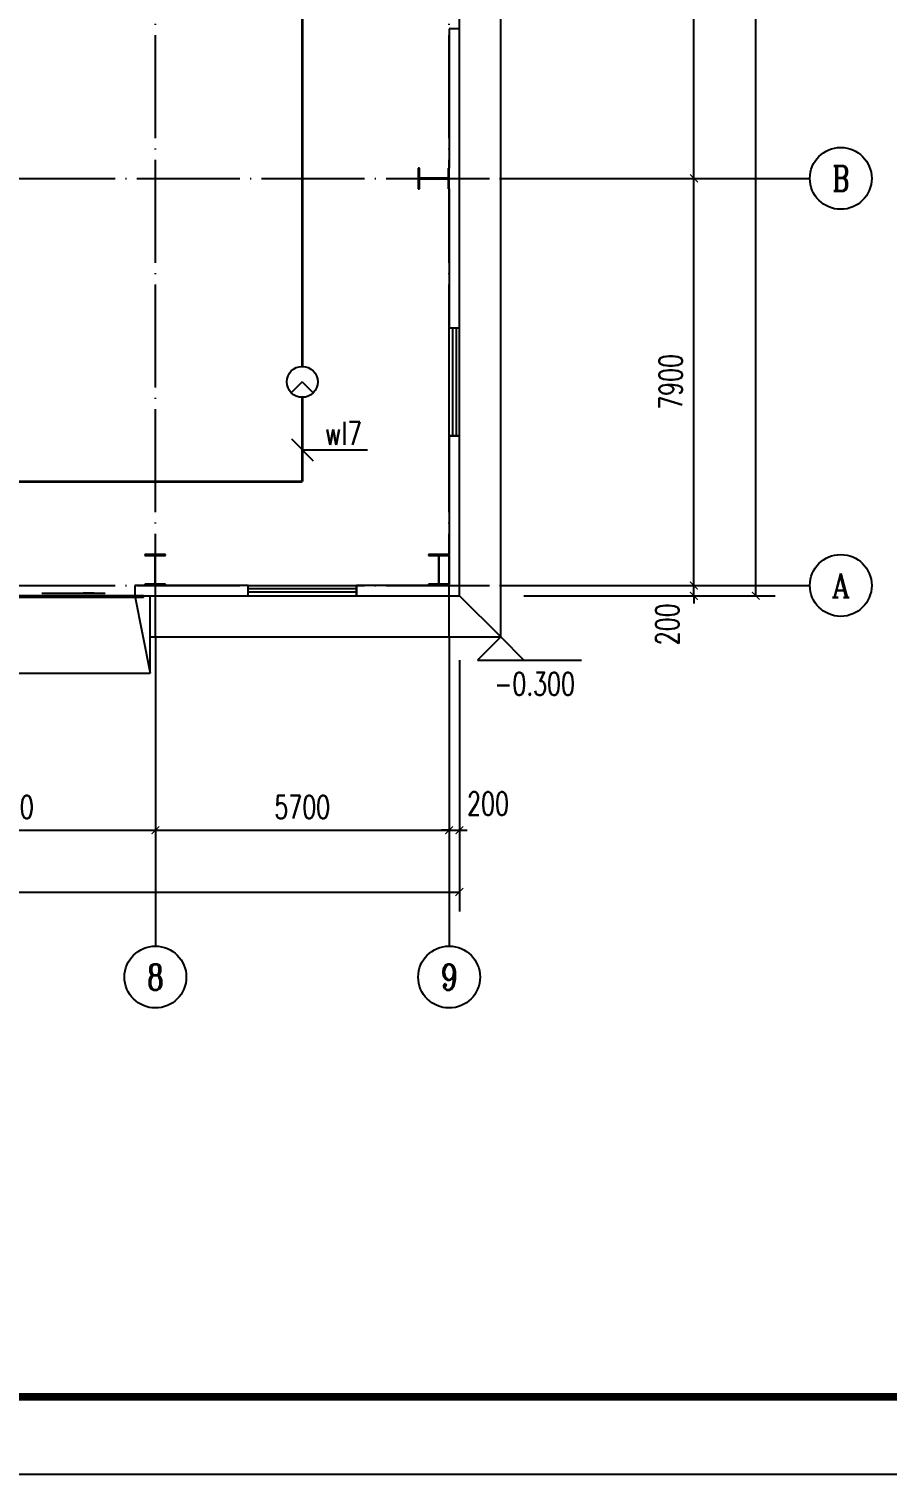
# Model space of a CAD drawing. Extents: x 1728470 to 1835391, y -157368 to 197905.
# Drawn here: x 1787930 to 1804583, y 41451 to 69498 of the extents above; entities that cross this region are included whole.
import ezdxf
from ezdxf.enums import TextEntityAlignment as Align

# ---------------------------------------------------------------- set-up
doc = ezdxf.new("R2010")
doc.units = 0
doc.header["$LTSCALE"] = 1000
doc.header["$MEASUREMENT"] = 0
doc.linetypes.add('DOTE', pattern=[2.42, 2, -0.2, 0.02, -0.2])
doc.layers.get('0').update_dxf_attribs({"linetype": 'CONTINUOUS'})
doc.layers.get('DEFPOINTS').update_dxf_attribs({"linetype": 'CONTINUOUS'})
for name, color, linetype in [('AXIS', 3, 'CONTINUOUS'), ('AXIS_TEXT', 7, 'CONTINUOUS'), ('COLUMN', 99, 'CONTINUOUS'), ('DIM-照明', 4, 'CONTINUOUS'), ('DIM_ELEV', 3, 'CONTINUOUS'), ('DOTE', 1, 'DOTE'), ('EQUIP-照明', 3, 'CONTINUOUS'), ('GROUND', 2, 'CONTINUOUS'), ('PUB_TEXT', 7, 'CONTINUOUS'), ('PUB_TITLE', 4, 'CONTINUOUS'), ('STAIR', 2, 'CONTINUOUS'), ('WALL', 9, 'CONTINUOUS'), ('WINDOW', 99, 'CONTINUOUS'), ('WIRE-照明', 1, 'CONTINUOUS')]:
    doc.layers.add(name, color=color, linetype=linetype)
doc.styles.add('_TCH_AXIS', font='COMPLEX', dxfattribs={"bigfont": 'GBCBIG'})
doc.styles.add('_TCH_DIM', font='SIMPLEX', dxfattribs={"bigfont": 'GBCBIG'})
doc.styles.add('_TCH_LABEL', font='COMPLEX', dxfattribs={"bigfont": 'GBCBIG'})
doc.styles.add('_TEL_DIM', font='SIMPLEX', dxfattribs={"width": 0.8, "height": 3.5, "bigfont": 'HZTXT'})
doc.styles.add('COMPLEX', font='COMPLEX')
doc.styles.add('DIM_FONT', font='SIMPLEX', dxfattribs={"width": 0.7, "bigfont": 'GBCBIG'})
doc.dimstyles.new('DIMN150', dxfattribs={"dimscale": 1.5, "dimtxt": 300, "dimasz": 100, "dimexe": 250, "dimexo": 300, "dimgap": 150, "dimtad": 1, "dimdec": 0, "dimzin": 0, "dimtxsty": 'DIM_FONT', "dimblk": 'ARCHTICK', "dimcen": 0.09, "dimclrt": 7, "dimazin": 3, "dimtfac": 1, "dimtdec": 0, "dimtix": 1, "dimtmove": 0, "dimatfit": 3, "dimtolj": 1, "dimtzin": 0})

# ---------------------------------------------------------------- blocks, each defined once
blk = doc.blocks.new('$DORLIB2D$00000130')
at = {"color": 0, "linetype": 'CONTINUOUS'}
for p, q in [((-0.5333, 0.6601), (-0.5333, 0.5127)), ((0, 0.6601), (-0.5333, 0.6601)), ((0, 0.5127), (0, 0.6601)), ((0.5333, 0.6601), (0, 0.6601)), ((0.5333, 0.6601), (0.5333, 0.5127)), ((0, 0.5127), (-0.5333, 0.5127)), ((0.5333, 0.5127), (0, 0.5127)), ((-0.3853, 0.2694), (-0.1396, 0.2694)), ((-0.3853, 0.2694), (-0.2999, 0.2144)), ((-0.2999, 0.2144), (-0.2999, 0.2694)), ((0.3853, 0.2694), (0.1396, 0.2694)), ((0.2999, 0.2144), (0.2999, 0.2694)), ((0.3853, 0.2694), (0.2999, 0.2144))]:
    blk.add_line(p, q, dxfattribs=at)
blk = doc.blocks.new('$TCHSYS$WIN2D')
for p, q in [((-0.5, 0.5), (0.5, 0.5)), ((-0.5, 0.5), (-0.5, -0.5)), ((0.5, 0.5), (0.5, -0.5)), ((0.5, 0.167), (-0.5, 0.167)), ((0.5, -0.167), (-0.5, -0.167)), ((-0.5, -0.5), (0.5, -0.5))]:
    blk.add_line(p, q)
blk = doc.blocks.new('_AXISO')
blk.add_circle((0, 0), 0.5)
at = {"layer": 'AXIS_TEXT', "style": 'COMPLEX', "width": 1.041667}
blk.add_attdef('A', text='', height=0.56, dxfattribs=at).set_placement((-0.25, -0.28), (0.25, -0.28), align=Align.FIT)
blk = doc.blocks.new('_ARCHTICK')
at = {"color": 0, "linetype": 'BYBLOCK', "const_width": 0.15}
blk.add_lwpolyline([(-0.5, -0.5), (0.5, 0.5)], dxfattribs=at)
blk = doc.blocks.new('*D49')
at = {"layer": 'AXIS', "color": 0}
for p, q in [((1750186, 55701), (1750186, 50826)), ((1796786, 55701), (1796786, 50826)), ((1750186, 51201), (1796786, 51201))]:
    blk.add_line(p, q, dxfattribs=at)
at = {"layer": 'DEFPOINTS', "color": 0}
for p in [(1750186, 56151), (1796786, 56151), (1796786, 51201)]:
    blk.add_point(p, dxfattribs=at)
at = {"layer": 'AXIS', "color": 0, "xscale": 150, "yscale": 150, "zscale": 150, "rotation": 180}
blk.add_blockref('_ARCHTICK', (1750186, 51201), dxfattribs=at)
at = {"layer": 'AXIS', "color": 0, "xscale": 150, "yscale": 150, "zscale": 150}
blk.add_blockref('_ARCHTICK', (1796786, 51201), dxfattribs=at)
at = {"layer": 'AXIS', "color": 7, "insert": (1773486, 51651), "char_height": 450, "attachment_point": 5, "style": 'DIM_FONT'}
blk.add_mtext('\\A1;46600', dxfattribs=at)
blk = doc.blocks.new('*D57')
at = {"layer": 'AXIS', "color": 0}
for p, q in [((1785086, 55701), (1785086, 52026)), ((1790886, 55701), (1790886, 52026)), ((1785086, 52401), (1790886, 52401))]:
    blk.add_line(p, q, dxfattribs=at)
at = {"layer": 'DEFPOINTS', "color": 0}
for p in [(1785086, 56151), (1790886, 56151), (1790886, 52401)]:
    blk.add_point(p, dxfattribs=at)
at = {"layer": 'AXIS', "color": 0, "xscale": 150, "yscale": 150, "zscale": 150, "rotation": 180}
blk.add_blockref('_ARCHTICK', (1785086, 52401), dxfattribs=at)
at = {"layer": 'AXIS', "color": 0, "xscale": 150, "yscale": 150, "zscale": 150}
blk.add_blockref('_ARCHTICK', (1790886, 52401), dxfattribs=at)
at = {"layer": 'AXIS', "color": 7, "insert": (1787986, 52851), "char_height": 450, "attachment_point": 5, "style": 'DIM_FONT'}
blk.add_mtext('\\A1;5800', dxfattribs=at)
blk = doc.blocks.new('*D58')
at = {"layer": 'AXIS', "color": 0}
for p, q in [((1790886, 55701), (1790886, 52026)), ((1796586, 55701), (1796586, 52026)), ((1790886, 52401), (1796586, 52401))]:
    blk.add_line(p, q, dxfattribs=at)
at = {"layer": 'DEFPOINTS', "color": 0}
for p in [(1790886, 56151), (1796586, 56151), (1796586, 52401)]:
    blk.add_point(p, dxfattribs=at)
at = {"layer": 'AXIS', "color": 0, "xscale": 150, "yscale": 150, "zscale": 150, "rotation": 180}
blk.add_blockref('_ARCHTICK', (1790886, 52401), dxfattribs=at)
at = {"layer": 'AXIS', "color": 0, "xscale": 150, "yscale": 150, "zscale": 150}
blk.add_blockref('_ARCHTICK', (1796586, 52401), dxfattribs=at)
at = {"layer": 'AXIS', "color": 7, "insert": (1793736, 52851), "char_height": 450, "attachment_point": 5, "style": 'DIM_FONT'}
blk.add_mtext('\\A1;5700', dxfattribs=at)
blk = doc.blocks.new('*D59')
at = {"layer": 'AXIS', "color": 0}
for p, q in [((1796586, 55701), (1796586, 52026)), ((1796786, 55701), (1796786, 52026)), ((1796586, 52401), (1796436, 52401)), ((1796586, 52401), (1796786, 52401)), ((1796786, 52401), (1796936, 52401))]:
    blk.add_line(p, q, dxfattribs=at)
at = {"layer": 'DEFPOINTS', "color": 0}
for p in [(1796586, 56151), (1796786, 56151), (1796786, 52401)]:
    blk.add_point(p, dxfattribs=at)
at = {"layer": 'AXIS', "color": 0, "xscale": 150, "yscale": 150, "zscale": 150}
blk.add_blockref('_ARCHTICK', (1796586, 52401), dxfattribs=at)
at = {"layer": 'AXIS', "color": 0, "xscale": 150, "yscale": 150, "zscale": 150, "rotation": 180}
blk.add_blockref('_ARCHTICK', (1796786, 52401), dxfattribs=at)
at = {"layer": 'AXIS', "color": 7, "insert": (1797341, 52919), "char_height": 450, "attachment_point": 5, "style": 'DIM_FONT'}
blk.add_mtext('\\A1;200', dxfattribs=at)
blk = doc.blocks.new('*D60')
at = {"layer": 'AXIS', "color": 0}
for p, q in [((1798036, 88951), (1802911, 88951)), ((1802536, 56951), (1802536, 88951)), ((1798036, 56951), (1802911, 56951))]:
    blk.add_line(p, q, dxfattribs=at)
at = {"layer": 'DEFPOINTS', "color": 0}
for p in [(1797586, 88951), (1802536, 88951), (1797586, 56951)]:
    blk.add_point(p, dxfattribs=at)
at = {"layer": 'AXIS', "color": 0, "xscale": 150, "yscale": 150, "zscale": 150}
for p, rotation in [((1802536, 88951), 90), ((1802536, 56951), 270)]:
    blk.add_blockref('_ARCHTICK', p, dxfattribs=dict(at, rotation=rotation))
at = {"layer": 'AXIS', "color": 7, "insert": (1802086, 72951), "char_height": 450, "attachment_point": 5, "rotation": 90, "style": 'DIM_FONT'}
blk.add_mtext('\\A1;32000', dxfattribs=at)
blk = doc.blocks.new('*D61')
at = {"layer": 'AXIS', "color": 0}
for p, q in [((1801336, 57151), (1801336, 57301)), ((1798036, 57151), (1801711, 57151)), ((1798036, 56951), (1801711, 56951)), ((1801336, 56951), (1801336, 57151)), ((1801336, 56951), (1801336, 56801))]:
    blk.add_line(p, q, dxfattribs=at)
at = {"layer": 'DEFPOINTS', "color": 0}
for p in [(1797586, 57151), (1797586, 56951), (1801336, 57151)]:
    blk.add_point(p, dxfattribs=at)
at = {"layer": 'AXIS', "color": 0, "xscale": 150, "yscale": 150, "zscale": 150}
for p, rotation in [((1801336, 57151), 270), ((1801336, 56951), 90)]:
    blk.add_blockref('_ARCHTICK', p, dxfattribs=dict(at, rotation=rotation))
at = {"layer": 'AXIS', "color": 7, "insert": (1800819, 56396), "char_height": 450, "attachment_point": 5, "rotation": 90, "style": 'DIM_FONT'}
blk.add_mtext('\\A1;200', dxfattribs=at)
blk = doc.blocks.new('*D62')
at = {"layer": 'AXIS', "color": 0}
for p, q in [((1798036, 65051), (1801711, 65051)), ((1801336, 57151), (1801336, 65051)), ((1798036, 57151), (1801711, 57151))]:
    blk.add_line(p, q, dxfattribs=at)
at = {"layer": 'DEFPOINTS', "color": 0}
for p in [(1797586, 65051), (1801336, 65051), (1797586, 57151)]:
    blk.add_point(p, dxfattribs=at)
at = {"layer": 'AXIS', "color": 0, "xscale": 150, "yscale": 150, "zscale": 150}
for p, rotation in [((1801336, 65051), 90), ((1801336, 57151), 270)]:
    blk.add_blockref('_ARCHTICK', p, dxfattribs=dict(at, rotation=rotation))
at = {"layer": 'AXIS', "color": 7, "insert": (1800886, 61101), "char_height": 450, "attachment_point": 5, "rotation": 90, "style": 'DIM_FONT'}
blk.add_mtext('\\A1;7900', dxfattribs=at)
blk = doc.blocks.new('*D63')
at = {"layer": 'AXIS', "color": 0}
for p, q in [((1798036, 72951), (1801711, 72951)), ((1801336, 65051), (1801336, 72951)), ((1798036, 65051), (1801711, 65051))]:
    blk.add_line(p, q, dxfattribs=at)
at = {"layer": 'DEFPOINTS', "color": 0}
for p in [(1797586, 72951), (1801336, 72951), (1797586, 65051)]:
    blk.add_point(p, dxfattribs=at)
at = {"layer": 'AXIS', "color": 0, "xscale": 150, "yscale": 150, "zscale": 150}
for p, rotation in [((1801336, 72951), 90), ((1801336, 65051), 270)]:
    blk.add_blockref('_ARCHTICK', p, dxfattribs=dict(at, rotation=rotation))
at = {"layer": 'AXIS', "color": 7, "insert": (1800886, 69001), "char_height": 450, "attachment_point": 5, "rotation": 90, "style": 'DIM_FONT'}
blk.add_mtext('\\A1;7900', dxfattribs=at)
blk = doc.blocks.new('$EQUIP$00001176')
for q in [(-0.354, -0.354), (0.354, -0.354)]:
    blk.add_line((0, 0), q)
blk.add_circle((0, 0), 0.5)
at = {"style": '_TCH_LABEL', "flags": 9}
blk.add_attdef('A', (0, 0), '', height=0.00002, dxfattribs=at)
blk = doc.blocks.new('D3323')
at = {"layer": 'AXIS', "color": 8}
for p, q in [((1797586.3, 65051.1), (1803586.3, 65051.1)), ((1797586.3, 57151.1), (1803586.3, 57151.1)), ((1790886.3, 56151.1), (1790886.3, 50151.1)), ((1796586.3, 56151.1), (1796586.3, 50151.1))]:
    blk.add_line(p, q, dxfattribs=at)
at = {"layer": 'COLUMN', "color": 8}
for p, q in [((1796008.3, 65251.1), (1795986.3, 65251.1)), ((1795986.3, 65251.1), (1795986.3, 64851.1)), ((1796008.3, 65062.1), (1796008.3, 65251.1)), ((1796586.3, 65251.1), (1796564.3, 65251.1)), ((1796564.3, 65251.1), (1796564.3, 65062.1)), ((1796586.3, 64851.1), (1796586.3, 65251.1)), ((1795986.3, 64851.1), (1796008.3, 64851.1)), ((1796013.3, 65057.1), (1796008.3, 65062.1)), ((1796008.3, 65040.1), (1796013.3, 65045.1)), ((1796008.3, 64851.1), (1796008.3, 65040.1)), ((1796559.3, 65057.1), (1796013.3, 65057.1)), ((1796013.3, 65045.1), (1796559.3, 65045.1)), ((1796564.3, 65062.1), (1796559.3, 65057.1)), ((1796559.3, 65045.1), (1796564.3, 65040.1)), ((1796564.3, 65040.1), (1796564.3, 64851.1)), ((1796564.3, 64851.1), (1796586.3, 64851.1)), ((1791080.3, 57751.1), (1790680.3, 57751.1)), ((1790680.3, 57751.1), (1790680.3, 57729.1)), ((1790680.3, 57729.1), (1790869.3, 57729.1)), ((1790869.3, 57729.1), (1790874.3, 57724.1)), ((1790874.3, 57724.1), (1790874.3, 57178.1)), ((1790886.3, 57724.1), (1790891.3, 57729.1)), ((1790886.3, 57178.1), (1790886.3, 57724.1)), ((1790891.3, 57729.1), (1791080.3, 57729.1)), ((1791080.3, 57729.1), (1791080.3, 57751.1)), ((1796586.3, 57751.1), (1796186.3, 57751.1)), ((1796186.3, 57751.1), (1796186.3, 57729.1)), ((1796186.3, 57729.1), (1796375.3, 57729.1)), ((1796375.3, 57729.1), (1796380.3, 57724.1)), ((1796380.3, 57724.1), (1796380.3, 57178.1)), ((1796392.3, 57724.1), (1796397.3, 57729.1)), ((1796392.3, 57178.1), (1796392.3, 57724.1)), ((1796397.3, 57729.1), (1796586.3, 57729.1)), ((1796586.3, 57729.1), (1796586.3, 57751.1)), ((1790869.3, 57173.1), (1790680.3, 57173.1)), ((1790680.3, 57173.1), (1790680.3, 57151.1)), ((1790680.3, 57151.1), (1791080.3, 57151.1)), ((1790874.3, 57178.1), (1790869.3, 57173.1)), ((1790891.3, 57173.1), (1790886.3, 57178.1)), ((1791080.3, 57173.1), (1790891.3, 57173.1)), ((1791080.3, 57151.1), (1791080.3, 57173.1)), ((1796375.3, 57173.1), (1796186.3, 57173.1)), ((1796186.3, 57173.1), (1796186.3, 57151.1)), ((1796186.3, 57151.1), (1796586.3, 57151.1)), ((1796380.3, 57178.1), (1796375.3, 57173.1)), ((1796397.3, 57173.1), (1796392.3, 57178.1)), ((1796586.3, 57173.1), (1796397.3, 57173.1)), ((1796586.3, 57151.1), (1796586.3, 57173.1))]:
    blk.add_line(p, q, dxfattribs=at)
at = {"layer": 'DIM_ELEV', "color": 8}
for p, q in [((1797586.3, 56151.1), (1797136.3, 55701.1)), ((1797586.3, 56151.1), (1798036.3, 55701.1)), ((1797136.3, 55701.1), (1799156, 55701.1))]:
    blk.add_line(p, q, dxfattribs=at)
at = {"layer": 'DOTE', "color": 8}
for p, q in [((1790886.3, 56151.1), (1790886.3, 89751.1)), ((1796586.3, 56151.1), (1796586.3, 89751.1)), ((1749386.3, 65051.1), (1797586.3, 65051.1)), ((1749386.3, 57151.1), (1797586.3, 57151.1))]:
    blk.add_line(p, q, dxfattribs=at)
at = {"layer": 'GROUND', "color": 8}
for p, q in [((1797586.3, 56151.1), (1797586.3, 89751.1)), ((1796786.3, 56951.1), (1796786.3, 88951.1)), ((1790786.2, 56951.1), (1796786.3, 56951.1)), ((1796786.3, 56951.1), (1797586.3, 56151.1)), ((1790786.2, 56151.1), (1797586.3, 56151.1))]:
    blk.add_line(p, q, dxfattribs=at)
at = {"layer": 'STAIR', "color": 8}
for p, q in [((1785186.2, 56951.1), (1790786.2, 56951.1)), ((1790486.2, 56951.1), (1790786.2, 55451.1)), ((1790786.2, 55451.1), (1790786.2, 56951.1)), ((1785186.2, 55451.1), (1790786.2, 55451.1))]:
    blk.add_line(p, q, dxfattribs=at)
at = {"layer": 'WALL', "color": 8}
for p, q in [((1796786.3, 67951.6), (1796586.3, 67951.6)), ((1796586.3, 67951.6), (1796586.3, 65251.1)), ((1796786.3, 65062.1), (1796786.3, 67951.6)), ((1796586.3, 64851.1), (1796586.3, 62151.6)), ((1796786.3, 62151.6), (1796786.3, 65062.1)), ((1796586.3, 62151.6), (1796786.3, 62151.6)), ((1796786.3, 60051.6), (1796586.3, 60051.6)), ((1796586.3, 60051.6), (1796586.3, 57751.1)), ((1796786.3, 56951.1), (1796786.3, 60051.6)), ((1796586.3, 57729.1), (1796586.3, 57173.1)), ((1790680.3, 57151.1), (1790486.2, 57151.1)), ((1790486.2, 57151.1), (1790486.2, 56951.1)), ((1790486.2, 56951.1), (1790880.3, 56951.1)), ((1790880.3, 56951.1), (1792686.3, 56951.1)), ((1792686.3, 57151.1), (1791080.3, 57151.1)), ((1792686.3, 56951.1), (1792686.3, 57151.1)), ((1796186.3, 57151.1), (1794786.3, 57151.1)), ((1794786.3, 57151.1), (1794786.3, 56951.1)), ((1794786.3, 56951.1), (1796786.3, 56951.1))]:
    blk.add_line(p, q, dxfattribs=at)
at = {"layer": 'AXIS', "color": 8}
ref = blk.add_blockref('_AXISO', (1804186.3, 65051.1), dxfattribs=dict(at, xscale=1200, yscale=1200, zscale=1200))
ref.add_attrib('A', 'B', dxfattribs={"layer": 'AXIS_TEXT', "color": 8, "height": 493.2, "style": '_TCH_AXIS', "width": 0.823529}).set_placement((1804021.9, 64804.5), (1804350.7, 64804.5), align=Align.FIT)
ref = blk.add_blockref('_AXISO', (1804186.3, 57151.1), dxfattribs=dict(at, xscale=1200, yscale=1200, zscale=1200))
ref.add_attrib('A', 'A', dxfattribs={"layer": 'AXIS_TEXT', "color": 8, "height": 468.8, "style": '_TCH_AXIS', "width": 0.888889}).set_placement((1804007.7, 56916.7), (1804364.8, 56916.7), align=Align.FIT)
ref = blk.add_blockref('_AXISO', (1790886.3, 49551.1), dxfattribs=dict(at, xscale=1200, yscale=1200, zscale=1200))
ref.add_attrib('A', '8', dxfattribs={"layer": 'AXIS_TEXT', "color": 8, "height": 493.2, "style": '_TCH_AXIS'}).set_placement((1790721.9, 49304.5), (1791050.7, 49304.5), align=Align.FIT)
ref = blk.add_blockref('_AXISO', (1796586.3, 49551.1), dxfattribs=dict(at, xscale=1200, yscale=1200, zscale=1200))
ref.add_attrib('A', '9', dxfattribs={"layer": 'AXIS_TEXT', "color": 8, "height": 506.1, "style": '_TCH_AXIS', "width": 0.928571}).set_placement((1796429.6, 49298), (1796742.9, 49298), align=Align.FIT)
at = {"layer": 'WINDOW', "color": 8, "xscale": 2100, "yscale": 200, "zscale": 2100, "rotation": 90}
blk.add_blockref('$TCHSYS$WIN2D', (1796686.3, 61101.6), dxfattribs=at)
at = {"layer": 'WINDOW', "color": 8, "yscale": -200}
for name, p, xscale, zscale in [('$DORLIB2D$00000130', (1787986.2, 57051.1), 5000, 5000), ('$TCHSYS$WIN2D', (1793736.3, 57051.1), 2100, 2100)]:
    blk.add_blockref(name, p, dxfattribs=dict(at, xscale=xscale, zscale=zscale))
at = {"layer": 'PUB_TEXT', "color": 7, "style": '_TCH_DIM', "width": 0.705882}
blk.add_text('-0.300', height=446.25, dxfattribs=at).set_placement((1797461, 55018.6))
at = {"layer": 'AXIS', "color": 8}
for p1, p2, distance, picture, middle in [((1797586.3, 56951.1), (1797586.3, 88951.1), -4950, '*D60', (1802086.3, 72951.1)), ((1797586.3, 65051.1), (1797586.3, 72951.1), -3750, '*D63', (1800886.3, 69001.1)), ((1797586.3, 57151.1), (1797586.3, 65051.1), -3750, '*D62', (1800886.3, 61101.1)), ((1750186.3, 56151.1), (1796786.3, 56151.1), -4950, '*D49', (1773486.3, 51651.1)), ((1785086.3, 56151.1), (1790886.3, 56151.1), -3750, '*D57', (1787986.3, 52851.1)), ((1790886.3, 56151.1), (1796586.3, 56151.1), -3750, '*D58', (1793736.3, 52851.1))]:
    dim = blk.add_aligned_dim(p1=p1, p2=p2, distance=distance, dimstyle='DIMN150', dxfattribs=at)
    dim.commit()
    dim.dimension.update_dxf_attribs({"geometry": picture, "text_midpoint": middle})
for base, p1, p2, angle, picture, middle in [((1801336.3, 57151.1), (1797586.3, 56951.1), (1797586.3, 57151.1), 90, '*D61', (1800818.8, 56396.1)), ((1796786.3, 52401.1), (1796586.3, 56151.1), (1796786.3, 56151.1), 0, '*D59', (1797341.3, 52918.6))]:
    dim = blk.add_linear_dim(base=base, p1=p1, p2=p2, angle=angle, dimstyle='DIMN150', dxfattribs=at)
    dim.commit()
    dim.dimension.update_dxf_attribs({"geometry": picture, "text_midpoint": middle, "dimtype": 161})

msp = doc.modelspace()

# ---------------------------------------------------------------- linework, layer by layer
msp.add_line((1793022, 61543), (1793446, 61118))
msp.add_lwpolyline([(1793234, 61330), (1793556, 61330), (1794501, 61330)])
at = {"layer": 'PUB_TITLE'}
msp.add_lwpolyline([(1728675, 41451), (1817775, 41451), (1817775, 104451), (1728675, 104451)], close=True, dxfattribs=at)
at = {"layer": 'PUB_TITLE', "const_width": 150}
msp.add_lwpolyline([(1732425, 42951), (1816275, 42951), (1816275, 102951), (1732425, 102951)], close=True, dxfattribs=at)
at = {"layer": 'WIRE-照明', "linetype": 'CONTINUOUS', "const_width": 52.5}
for points in [[(1793234, 70248), (1793234, 62948)], [(1793234, 62348), (1793234, 60713)], [(1752734, 60713), (1793234, 60713)]]:
    msp.add_lwpolyline(points, dxfattribs=at)

# ---------------------------------------------------------------- block references
msp.add_blockref('D3323', (-502, 1546))
at = {"layer": 'EQUIP-照明', "xscale": 600, "yscale": 600, "zscale": 600}
msp.add_blockref('$EQUIP$00001176', (1793234, 62648), dxfattribs=at)

# ---------------------------------------------------------------- texts
at = {"layer": 'DIM-照明', "color": 7, "style": '_TEL_DIM', "width": 0.752941}
msp.add_text('wl7', height=446.2, dxfattribs=at).set_placement((1793677, 61425))

doc.saveas('drawing.dxf')
